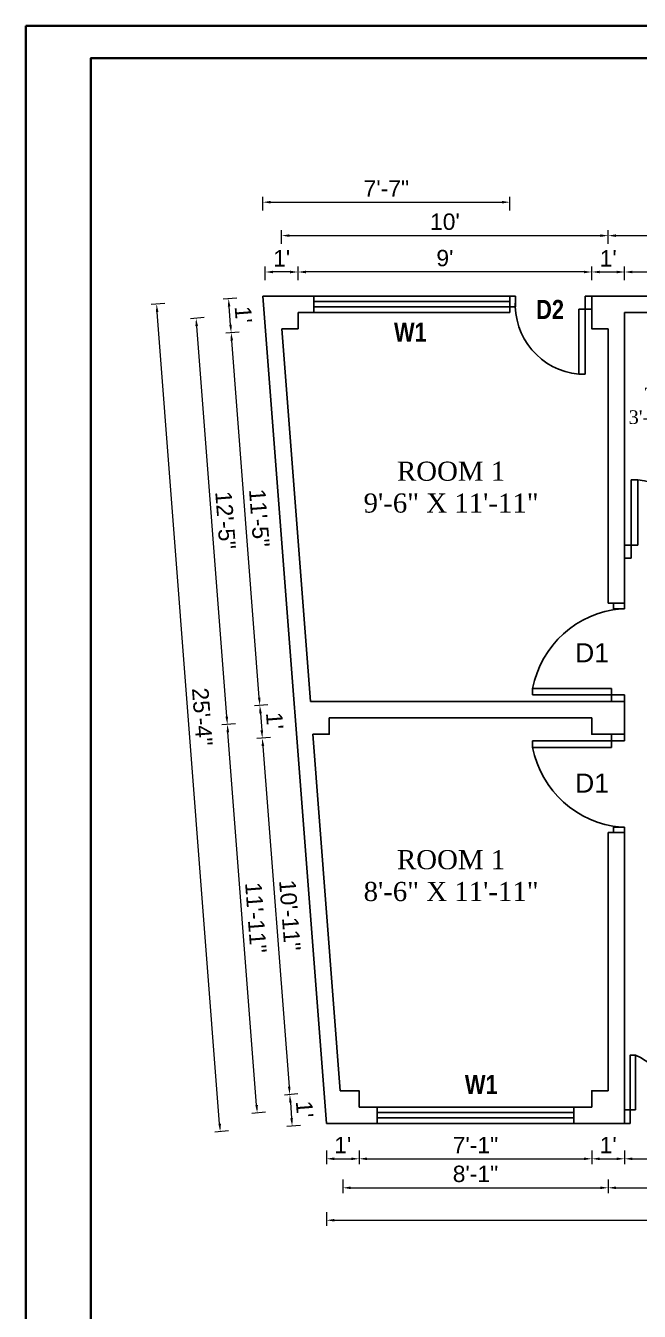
# Model space of a CAD drawing. Header units: inches. Extents: x 100101 to 119806, y -2288 to 8641.
# Drawn here: x 109622.1 to 109847, y 59.4 to 530.2 of the extents above; entities that cross this region are included whole.
import ezdxf

# ---------------------------------------------------------------- set-up
doc = ezdxf.new("R2010")
doc.units = ezdxf.units.IN
doc.header["$LTSCALE"] = 0.5
doc.header["$MEASUREMENT"] = 0
doc.header["$PDMODE"] = 66
doc.layers.add('DIMENSION', color=5, linetype='Continuous')
doc.layers.add('Normal Wall', color=7, linetype='Continuous', lineweight=35, true_color=0xffaf89)
for name, color, linetype, lineweight in [('steps', 253, 'Continuous', 20), ('Toilet', 7, 'Continuous', 25), ('truss', 1, 'Continuous', 25)]:
    doc.layers.add(name, color=color, linetype=linetype, lineweight=lineweight)
doc.styles.add('Lettring Text', font='arial.ttf')
doc.styles.get("Standard").update_dxf_attribs({"font": 'arial.ttf'})
doc.dimstyles.new('Copy of Standard', dxfattribs={"dimtxt": 6, "dimasz": 2.875, "dimexe": 2, "dimexo": 4, "dimgap": 2, "dimtad": 1, "dimdec": 0, "dimrnd": 1, "dimzin": 0, "dimdsep": 46, "dimlunit": 4, "dimtxsty": 'Lettring Text', "dimcen": 0.1, "dimclrd": 7, "dimclre": 7, "dimclrt": 7, "dimazin": 0, "dimtfac": 0.645, "dimtdec": 0, "dimtmove": 1, "dimatfit": 0, "dimfxl": 3, "dimfxlon": 1, "dimtfillclr": 256, "dimtolj": 1, "dimtzin": 0, "dimlwd": -1, "dimlwe": -1, "dimarcsym": 2})

# ---------------------------------------------------------------- blocks, each defined once
blk = doc.blocks.new('*D1135')
at = {"layer": 'Defpoints', "color": 0, "transparency": 16777216}
for p in [(109721.93, 440.03), (109721.93, 425.23), (109829.59, 425.23)]:
    blk.add_point(p, dxfattribs=at)
at = {"layer": 'steps', "color": 7, "transparency": 16777216}
for p, q in [((109721.93, 437.03), (109721.93, 442.03)), ((109826.71, 440.03), (109724.8, 440.03)), ((109829.59, 437.03), (109829.59, 442.03))]:
    blk.add_line(p, q, dxfattribs=at)
for points in [[(109724.8, 440.5), (109724.8, 439.55), (109721.93, 440.03)], [(109826.71, 440.5), (109826.71, 439.55), (109829.59, 440.03)]]:
    blk.add_solid(points, dxfattribs=at)
at = {"layer": 'steps', "color": 7, "transparency": 16777216, "insert": (109775.76, 445.09), "char_height": 6, "attachment_point": 5, "style": 'Lettring Text'}
blk.add_mtext("\\A1;9'", dxfattribs=at)
blk = doc.blocks.new('*D1144')
at = {"layer": 'Defpoints', "color": 0, "transparency": 16777216}
for p in [(109709.93, 440.03), (109709.93, 431.23), (109721.93, 425.23)]:
    blk.add_point(p, dxfattribs=at)
at = {"layer": 'steps', "color": 7, "transparency": 16777216}
for p, q in [((109709.93, 437.03), (109709.93, 442.03)), ((109719.05, 440.03), (109712.8, 440.03)), ((109721.93, 437.03), (109721.93, 442.03))]:
    blk.add_line(p, q, dxfattribs=at)
for points in [[(109712.8, 440.5), (109712.8, 439.55), (109709.93, 440.03)], [(109719.05, 440.5), (109719.05, 439.55), (109721.93, 440.03)]]:
    blk.add_solid(points, dxfattribs=at)
at = {"layer": 'steps', "color": 7, "transparency": 16777216, "insert": (109715.93, 445.04), "char_height": 6, "attachment_point": 5, "style": 'Lettring Text'}
blk.add_mtext("\\A1;1'", dxfattribs=at)
blk = doc.blocks.new('*D1145')
at = {"layer": 'Defpoints', "color": 0, "transparency": 16777216}
for p in [(109883.59, 440.03), (109841.59, 425.23), (109883.59, 425.23)]:
    blk.add_point(p, dxfattribs=at)
at = {"layer": 'steps', "color": 7, "transparency": 16777216}
for p, q in [((109841.59, 437.03), (109841.59, 442.03)), ((109844.46, 440.03), (109880.71, 440.03)), ((109883.59, 437.03), (109883.59, 442.03))]:
    blk.add_line(p, q, dxfattribs=at)
for points in [[(109844.46, 440.5), (109844.46, 439.55), (109841.59, 440.03)], [(109880.71, 440.5), (109880.71, 439.55), (109883.59, 440.03)]]:
    blk.add_solid(points, dxfattribs=at)
at = {"layer": 'steps', "color": 7, "transparency": 16777216, "insert": (109862.59, 445.09), "char_height": 6, "attachment_point": 5, "style": 'Lettring Text'}
blk.add_mtext('\\A1;3\'-6"', dxfattribs=at)
blk = doc.blocks.new('*D1149')
at = {"layer": 'Defpoints', "color": 0, "transparency": 16777216}
for p in [(109841.59, 440.03), (109829.59, 425.23), (109841.59, 425.23)]:
    blk.add_point(p, dxfattribs=at)
at = {"layer": 'steps', "color": 7, "transparency": 16777216}
for p, q in [((109829.59, 437.03), (109829.59, 442.03)), ((109832.46, 440.03), (109838.71, 440.03)), ((109841.59, 437.03), (109841.59, 442.03))]:
    blk.add_line(p, q, dxfattribs=at)
for points in [[(109832.46, 440.5), (109832.46, 439.55), (109829.59, 440.03)], [(109838.71, 440.5), (109838.71, 439.55), (109841.59, 440.03)]]:
    blk.add_solid(points, dxfattribs=at)
at = {"layer": 'steps', "color": 7, "transparency": 16777216, "insert": (109835.59, 445.04), "char_height": 6, "attachment_point": 5, "style": 'Lettring Text'}
blk.add_mtext("\\A1;1'", dxfattribs=at)
blk = doc.blocks.new('*D1136')
at = {"layer": 'Defpoints', "color": 0, "transparency": 16777216}
for p in [(109835.59, 453.35), (109715.93, 440.03), (109835.59, 440.03)]:
    blk.add_point(p, dxfattribs=at)
at = {"layer": 'steps', "color": 7, "transparency": 16777216}
for p, q in [((109715.93, 450.35), (109715.93, 455.35)), ((109718.8, 453.35), (109832.71, 453.35)), ((109835.59, 450.35), (109835.59, 455.35))]:
    blk.add_line(p, q, dxfattribs=at)
for points in [[(109718.8, 453.83), (109718.8, 452.87), (109715.93, 453.35)], [(109832.71, 453.83), (109832.71, 452.87), (109835.59, 453.35)]]:
    blk.add_solid(points, dxfattribs=at)
at = {"layer": 'steps', "color": 7, "transparency": 16777216, "insert": (109775.76, 458.41), "char_height": 6, "attachment_point": 5, "style": 'Lettring Text'}
blk.add_mtext("\\A1;10'", dxfattribs=at)
blk = doc.blocks.new('*D1137')
at = {"layer": 'Defpoints', "color": 0, "transparency": 16777216}
for p in [(109889.59, 453.35), (109835.59, 440.03), (109889.59, 440.03)]:
    blk.add_point(p, dxfattribs=at)
at = {"layer": 'steps', "color": 7, "transparency": 16777216}
for p, q in [((109835.59, 450.35), (109835.59, 455.35)), ((109838.46, 453.35), (109886.71, 453.35)), ((109889.59, 450.35), (109889.59, 455.35))]:
    blk.add_line(p, q, dxfattribs=at)
for points in [[(109838.46, 453.83), (109838.46, 452.87), (109835.59, 453.35)], [(109886.71, 453.83), (109886.71, 452.87), (109889.59, 453.35)]]:
    blk.add_solid(points, dxfattribs=at)
at = {"layer": 'steps', "color": 7, "transparency": 16777216, "insert": (109862.59, 458.41), "char_height": 6, "attachment_point": 5, "style": 'Lettring Text'}
blk.add_mtext('\\A1;4\'-6"', dxfattribs=at)
blk = doc.blocks.new('*D1151')
at = {"layer": 'Defpoints', "color": 0, "transparency": 16777216}
for p in [(109799.59, 465.59), (109709, 431.23), (109799.59, 431.23)]:
    blk.add_point(p, dxfattribs=at)
at = {"layer": 'steps', "color": 7, "transparency": 16777216}
for p, q in [((109709, 462.59), (109709, 467.59)), ((109799.59, 462.59), (109799.59, 467.59)), ((109711.88, 465.59), (109796.71, 465.59))]:
    blk.add_line(p, q, dxfattribs=at)
for points in [[(109711.88, 466.07), (109711.88, 465.11), (109709, 465.59)], [(109796.71, 466.07), (109796.71, 465.11), (109799.59, 465.59)]]:
    blk.add_solid(points, dxfattribs=at)
at = {"layer": 'steps', "color": 7, "transparency": 16777216, "insert": (109754.3, 470.59), "char_height": 6, "attachment_point": 5, "style": 'Lettring Text'}
blk.add_mtext('\\A1;7\'-7"', dxfattribs=at)
blk = doc.blocks.new('*D1158')
at = {"layer": 'Defpoints', "color": 0, "transparency": 16777216}
for p in [(109732.33, 128.23), (109744.33, 128.23), (109744.33, 115.29)]:
    blk.add_point(p, dxfattribs=at)
at = {"layer": 'steps', "color": 7, "transparency": 16777216}
for p, q in [((109732.33, 118.29), (109732.33, 113.29)), ((109744.33, 118.29), (109744.33, 113.29)), ((109735.21, 115.29), (109741.46, 115.29))]:
    blk.add_line(p, q, dxfattribs=at)
for points in [[(109735.21, 115.77), (109735.21, 114.81), (109732.33, 115.29)], [(109741.46, 115.77), (109741.46, 114.81), (109744.33, 115.29)]]:
    blk.add_solid(points, dxfattribs=at)
at = {"layer": 'steps', "color": 7, "transparency": 16777216, "insert": (109738.33, 120.31), "char_height": 6, "attachment_point": 5, "style": 'Lettring Text'}
blk.add_mtext("\\A1;1'", dxfattribs=at)
blk = doc.blocks.new('*D1159')
at = {"layer": 'Defpoints', "color": 0, "transparency": 16777216}
for p in [(109829.59, 134.23), (109744.33, 128.23), (109829.59, 115.29)]:
    blk.add_point(p, dxfattribs=at)
at = {"layer": 'steps', "color": 7, "transparency": 16777216}
for p, q in [((109744.33, 118.29), (109744.33, 113.29)), ((109829.59, 118.29), (109829.59, 113.29)), ((109747.21, 115.29), (109826.71, 115.29))]:
    blk.add_line(p, q, dxfattribs=at)
for points in [[(109747.21, 115.77), (109747.21, 114.81), (109744.33, 115.29)], [(109826.71, 115.77), (109826.71, 114.81), (109829.59, 115.29)]]:
    blk.add_solid(points, dxfattribs=at)
at = {"layer": 'steps', "color": 7, "transparency": 16777216, "insert": (109786.96, 120.31), "char_height": 6, "attachment_point": 5, "style": 'Lettring Text'}
blk.add_mtext('\\A1;7\'-1"', dxfattribs=at)
blk = doc.blocks.new('*D1160')
at = {"layer": 'Defpoints', "color": 0, "transparency": 16777216}
for p in [(109829.59, 134.23), (109841.59, 128.23), (109841.59, 115.29)]:
    blk.add_point(p, dxfattribs=at)
at = {"layer": 'steps', "color": 7, "transparency": 16777216}
for p, q in [((109829.59, 118.29), (109829.59, 113.29)), ((109841.59, 118.29), (109841.59, 113.29)), ((109832.46, 115.29), (109838.71, 115.29))]:
    blk.add_line(p, q, dxfattribs=at)
for points in [[(109832.46, 115.77), (109832.46, 114.81), (109829.59, 115.29)], [(109838.71, 115.77), (109838.71, 114.81), (109841.59, 115.29)]]:
    blk.add_solid(points, dxfattribs=at)
at = {"layer": 'steps', "color": 7, "transparency": 16777216, "insert": (109835.59, 120.31), "char_height": 6, "attachment_point": 5, "style": 'Lettring Text'}
blk.add_mtext("\\A1;1'", dxfattribs=at)
blk = doc.blocks.new('*D1161')
at = {"layer": 'Defpoints', "color": 0, "transparency": 16777216}
for p in [(109841.59, 128.23), (109883.59, 128.23), (109883.59, 115.29)]:
    blk.add_point(p, dxfattribs=at)
at = {"layer": 'steps', "color": 7, "transparency": 16777216}
for p, q in [((109841.59, 118.29), (109841.59, 113.29)), ((109883.59, 118.29), (109883.59, 113.29)), ((109844.46, 115.29), (109880.71, 115.29))]:
    blk.add_line(p, q, dxfattribs=at)
for points in [[(109844.46, 115.77), (109844.46, 114.81), (109841.59, 115.29)], [(109880.71, 115.77), (109880.71, 114.81), (109883.59, 115.29)]]:
    blk.add_solid(points, dxfattribs=at)
at = {"layer": 'steps', "color": 7, "transparency": 16777216, "insert": (109862.59, 120.36), "char_height": 6, "attachment_point": 5, "style": 'Lettring Text'}
blk.add_mtext('\\A1;3\'-6"', dxfattribs=at)
blk = doc.blocks.new('*D1132')
at = {"layer": 'Defpoints', "color": 0, "transparency": 16777216}
for p in [(109738.33, 115.29), (109835.59, 115.29), (109835.59, 104.67)]:
    blk.add_point(p, dxfattribs=at)
at = {"layer": 'steps', "color": 7, "transparency": 16777216}
for p, q in [((109738.33, 107.67), (109738.33, 102.67)), ((109741.21, 104.67), (109832.71, 104.67)), ((109835.59, 107.67), (109835.59, 102.67))]:
    blk.add_line(p, q, dxfattribs=at)
for points in [[(109741.21, 105.15), (109741.21, 104.19), (109738.33, 104.67)], [(109832.71, 105.15), (109832.71, 104.19), (109835.59, 104.67)]]:
    blk.add_solid(points, dxfattribs=at)
at = {"layer": 'steps', "color": 7, "transparency": 16777216, "insert": (109786.96, 109.73), "char_height": 6, "attachment_point": 5, "style": 'Lettring Text'}
blk.add_mtext('\\A1;8\'-1"', dxfattribs=at)
blk = doc.blocks.new('*D1133')
at = {"layer": 'Defpoints', "color": 0, "transparency": 16777216}
for p in [(109835.59, 115.29), (109889.59, 115.29), (109889.59, 104.67)]:
    blk.add_point(p, dxfattribs=at)
at = {"layer": 'steps', "color": 7, "transparency": 16777216}
for p, q in [((109835.59, 107.67), (109835.59, 102.67)), ((109838.46, 104.67), (109886.71, 104.67)), ((109889.59, 107.67), (109889.59, 102.67))]:
    blk.add_line(p, q, dxfattribs=at)
for points in [[(109838.46, 105.15), (109838.46, 104.19), (109835.59, 104.67)], [(109886.71, 105.15), (109886.71, 104.19), (109889.59, 104.67)]]:
    blk.add_solid(points, dxfattribs=at)
at = {"layer": 'steps', "color": 7, "transparency": 16777216, "insert": (109862.59, 109.73), "char_height": 6, "attachment_point": 5, "style": 'Lettring Text'}
blk.add_mtext('\\A1;4\'-6"', dxfattribs=at)
blk = doc.blocks.new('*D1142')
at = {"layer": 'Defpoints', "color": 0, "transparency": 16777216}
for p in [(109732.33, 128.23), (110004.49, 128.23), (110004.49, 92.78)]:
    blk.add_point(p, dxfattribs=at)
at = {"layer": 'steps', "color": 7, "transparency": 16777216}
for p, q in [((109732.33, 95.78), (109732.33, 90.78)), ((110004.49, 95.78), (110004.49, 90.78)), ((109735.21, 92.78), (110001.62, 92.78))]:
    blk.add_line(p, q, dxfattribs=at)
for points in [[(109735.21, 93.26), (109735.21, 92.31), (109732.33, 92.78)], [(110001.62, 93.26), (110001.62, 92.31), (110004.49, 92.78)]]:
    blk.add_solid(points, dxfattribs=at)
at = {"layer": 'steps', "color": 7, "transparency": 16777216, "insert": (109868.41, 97.85), "char_height": 6, "attachment_point": 5, "style": 'Lettring Text'}
blk.add_mtext('\\A1;22\'-8"', dxfattribs=at)
blk = doc.blocks.new('*D1143')
at = {"layer": 'Defpoints', "color": 0, "transparency": 16777216}
for p in [(109715.94, 419.23), (109697.43, 417.81), (109726.45, 282.73)]:
    blk.add_point(p, dxfattribs=at)
at = {"layer": 'steps', "color": 7, "transparency": 16777216}
for p, q in [((109700.42, 418.04), (109695.43, 417.65)), ((109707.72, 284.17), (109697.65, 414.94)), ((109710.93, 281.54), (109705.94, 281.15))]:
    blk.add_line(p, q, dxfattribs=at)
for points in [[(109698.13, 414.98), (109697.17, 414.9), (109697.43, 417.81)], [(109708.2, 284.21), (109707.24, 284.14), (109707.94, 281.31)]]:
    blk.add_solid(points, dxfattribs=at)
at = {"layer": 'steps', "color": 7, "transparency": 16777216, "insert": (109707.73, 349.94), "char_height": 6, "attachment_point": 5, "rotation": 274.4035, "style": 'Lettring Text'}
blk.add_mtext('\\A1;11\'-5"', dxfattribs=at)
blk = doc.blocks.new('*D1165')
at = {"layer": 'Defpoints', "color": 0, "transparency": 16777216}
for p in [(109696.47, 430.27), (109709, 431.23), (109715.94, 419.23)]:
    blk.add_point(p, dxfattribs=at)
at = {"layer": 'steps', "color": 7, "transparency": 16777216}
for p, q in [((109699.46, 430.5), (109694.47, 430.11)), ((109697.21, 420.67), (109696.69, 427.4)), ((109700.42, 418.04), (109695.43, 417.65))]:
    blk.add_line(p, q, dxfattribs=at)
for points in [[(109697.17, 427.44), (109696.21, 427.36), (109696.47, 430.27)], [(109697.68, 420.71), (109696.73, 420.64), (109697.43, 417.81)]]:
    blk.add_solid(points, dxfattribs=at)
at = {"layer": 'steps', "color": 7, "transparency": 16777216, "insert": (109701.94, 424.42), "char_height": 6, "attachment_point": 5, "rotation": 274.4035, "style": 'Lettring Text'}
blk.add_mtext("\\A1;1'", dxfattribs=at)
blk = doc.blocks.new('*D1166')
at = {"layer": 'Defpoints', "color": 0, "transparency": 16777216}
for p in [(109726.45, 282.73), (109708.86, 269.31), (109727.38, 270.73)]:
    blk.add_point(p, dxfattribs=at)
at = {"layer": 'steps', "color": 7, "transparency": 16777216}
for p, q in [((109710.93, 281.54), (109705.94, 281.15)), ((109708.16, 278.44), (109708.64, 272.17)), ((109711.85, 269.54), (109706.87, 269.15))]:
    blk.add_line(p, q, dxfattribs=at)
for points in [[(109708.64, 278.48), (109707.68, 278.4), (109707.94, 281.31)], [(109709.12, 272.21), (109708.16, 272.14), (109708.86, 269.31)]]:
    blk.add_solid(points, dxfattribs=at)
at = {"layer": 'steps', "color": 7, "transparency": 16777216, "insert": (109713.4, 275.69), "char_height": 6, "attachment_point": 5, "rotation": 274.4035, "style": 'Lettring Text'}
blk.add_mtext("\\A1;1'", dxfattribs=at)
blk = doc.blocks.new('*D1167')
at = {"layer": 'Defpoints', "color": 0, "transparency": 16777216}
for p in [(109727.38, 270.73), (109718.91, 138.81), (109737.43, 140.23)]:
    blk.add_point(p, dxfattribs=at)
at = {"layer": 'steps', "color": 7, "transparency": 16777216}
for p, q in [((109711.85, 269.54), (109706.87, 269.15)), ((109709.08, 266.44), (109718.69, 141.67)), ((109721.9, 139.04), (109716.92, 138.65))]:
    blk.add_line(p, q, dxfattribs=at)
for points in [[(109709.56, 266.48), (109708.61, 266.4), (109708.86, 269.31)], [(109719.17, 141.71), (109718.21, 141.64), (109718.91, 138.81)]]:
    blk.add_solid(points, dxfattribs=at)
at = {"layer": 'steps', "color": 7, "transparency": 16777216, "insert": (109718.94, 204.44), "char_height": 6, "attachment_point": 5, "rotation": 274.4035, "style": 'Lettring Text'}
blk.add_mtext('\\A1;10\'-11"', dxfattribs=at)
blk = doc.blocks.new('*D1168')
at = {"layer": 'Defpoints', "color": 0, "transparency": 16777216}
for p in [(109737.43, 140.23), (109719.8, 127.27), (109732.33, 128.23)]:
    blk.add_point(p, dxfattribs=at)
at = {"layer": 'steps', "color": 7, "transparency": 16777216}
for p, q in [((109721.9, 139.04), (109716.92, 138.65)), ((109719.13, 135.94), (109719.58, 130.13)), ((109722.79, 127.5), (109717.81, 127.11))]:
    blk.add_line(p, q, dxfattribs=at)
for points in [[(109719.61, 135.98), (109718.66, 135.9), (109718.91, 138.81)], [(109720.06, 130.17), (109719.1, 130.1), (109719.8, 127.27)]]:
    blk.add_solid(points, dxfattribs=at)
at = {"layer": 'steps', "color": 7, "transparency": 16777216, "insert": (109724.35, 133.42), "char_height": 6, "attachment_point": 5, "rotation": 274.4035, "style": 'Lettring Text'}
blk.add_mtext("\\A1;1'", dxfattribs=at)
blk = doc.blocks.new('*D1140')
at = {"layer": 'Defpoints', "color": 0, "transparency": 16777216}
for p in [(109696.03, 274.35), (109708.4, 275.31), (109719.36, 133.04)]:
    blk.add_point(p, dxfattribs=at)
at = {"layer": 'steps', "color": 7, "transparency": 16777216}
for p, q in [((109699.02, 274.58), (109694.04, 274.2)), ((109706.77, 134.95), (109696.25, 271.49)), ((109709.98, 132.31), (109704.99, 131.93))]:
    blk.add_line(p, q, dxfattribs=at)
for points in [[(109696.73, 271.52), (109695.77, 271.45), (109696.03, 274.35)], [(109707.24, 134.99), (109706.29, 134.91), (109706.99, 132.08)]]:
    blk.add_solid(points, dxfattribs=at)
at = {"layer": 'steps', "color": 7, "transparency": 16777216, "insert": (109706.51, 203.6), "char_height": 6, "attachment_point": 5, "rotation": 274.4035, "style": 'Lettring Text'}
blk.add_mtext('\\A1;11\'-11"', dxfattribs=at)
blk = doc.blocks.new('*D1131')
at = {"layer": 'Defpoints', "color": 0, "transparency": 16777216}
for p in [(109696.95, 424.04), (109684.58, 423.08), (109708.4, 275.31)]:
    blk.add_point(p, dxfattribs=at)
at = {"layer": 'steps', "color": 7, "transparency": 16777216}
for p, q in [((109687.57, 423.31), (109682.58, 422.93)), ((109695.81, 277.22), (109684.8, 420.22)), ((109699.02, 274.58), (109694.04, 274.2))]:
    blk.add_line(p, q, dxfattribs=at)
for points in [[(109685.28, 420.25), (109684.32, 420.18), (109684.58, 423.08)], [(109696.29, 277.26), (109695.33, 277.18), (109696.03, 274.35)]]:
    blk.add_solid(points, dxfattribs=at)
at = {"layer": 'steps', "color": 7, "transparency": 16777216, "insert": (109695.35, 349.11), "char_height": 6, "attachment_point": 5, "rotation": 274.4035, "style": 'Lettring Text'}
blk.add_mtext('\\A1;12\'-5"', dxfattribs=at)
blk = doc.blocks.new('*D1141')
at = {"layer": 'Defpoints', "color": 0, "transparency": 16777216}
for p in [(109709, 431.23), (109670.11, 428.24), (109732.33, 128.23)]:
    blk.add_point(p, dxfattribs=at)
at = {"layer": 'steps', "color": 7, "transparency": 16777216}
for p, q in [((109673.1, 428.47), (109668.12, 428.08)), ((109693.22, 128.1), (109670.33, 425.37)), ((109696.43, 125.47), (109691.45, 125.08))]:
    blk.add_line(p, q, dxfattribs=at)
for points in [[(109670.81, 425.41), (109669.85, 425.33), (109670.11, 428.24)], [(109693.7, 128.14), (109692.74, 128.07), (109693.44, 125.24)]]:
    blk.add_solid(points, dxfattribs=at)
at = {"layer": 'steps', "color": 7, "transparency": 16777216, "insert": (109686.83, 277.13), "char_height": 6, "attachment_point": 5, "rotation": 274.4035, "style": 'Lettring Text'}
blk.add_mtext('\\A1;25\'-4"', dxfattribs=at)

msp = doc.modelspace()

# ---------------------------------------------------------------- linework, layer by layer
at = {"layer": 'DIMENSION', "ltscale": 7}
for p, q in [((109801.59, 431.23), (109799.59, 431.23)), ((109801.59, 431.23), (109801.59, 427.23)), ((109827.19, 426.43), (109827.19, 431.23)), ((109827.19, 431.23), (109829.59, 431.23)), ((109829.59, 431.23), (109829.59, 426.43)), ((109801.59, 427.23), (109799.59, 427.23)), ((109824.79, 426.43), (109824.79, 402.56)), ((109827.19, 426.43), (109824.79, 426.43)), ((109827.19, 426.43), (109827.19, 402.56)), ((109829.59, 426.43), (109827.19, 426.43)), ((109827.19, 402.56), (109824.79, 402.56)), ((109843.99, 340.03), (109843.99, 363.91)), ((109843.99, 363.91), (109846.39, 363.91)), ((109846.39, 340.03), (109846.39, 363.91)), ((109841.59, 340.03), (109843.99, 340.03)), ((109841.59, 335.23), (109841.59, 340.03)), ((109843.99, 340.03), (109843.99, 335.23)), ((109843.99, 340.03), (109846.39, 340.03)), ((109843.99, 335.23), (109841.59, 335.23)), ((109841.59, 318.73), (109837.59, 318.73)), ((109837.59, 316.73), (109837.59, 318.73)), ((109841.59, 316.73), (109837.59, 316.73)), ((109841.59, 316.73), (109841.59, 318.73)), ((109836.79, 287.53), (109807.91, 287.53)), ((109807.91, 285.13), (109807.91, 287.53)), ((109836.79, 285.13), (109836.79, 287.53)), ((109836.79, 285.13), (109807.91, 285.13)), ((109836.79, 282.73), (109836.79, 285.13)), ((109836.79, 285.13), (109841.59, 285.13)), ((109841.59, 282.73), (109836.79, 282.73)), ((109841.59, 285.13), (109841.59, 282.73)), ((109836.79, 270.73), (109836.79, 268.33)), ((109841.59, 270.73), (109836.79, 270.73)), ((109841.59, 268.33), (109841.59, 270.73)), ((109836.79, 268.33), (109807.91, 268.33)), ((109807.91, 268.33), (109807.91, 265.93)), ((109836.79, 265.93), (109807.91, 265.93)), ((109836.79, 268.33), (109841.59, 268.33)), ((109836.79, 268.33), (109836.79, 265.93)), ((109841.59, 236.73), (109837.59, 236.73)), ((109837.59, 236.73), (109837.59, 234.73)), ((109841.59, 236.73), (109841.59, 234.73)), ((109841.59, 234.73), (109837.59, 234.73))]:
    msp.add_line(p, q, dxfattribs=at)
for points in [[(109843.59, 133.23), (109843.59, 153.23), (109845.59, 153.23), (109845.59, 133.23)], [(109841.59, 133.23), (109843.59, 133.23), (109843.59, 128.23), (109841.59, 128.23)]]:
    msp.add_lwpolyline(points, close=True, dxfattribs=at)
for centre, radius, start, end in [((109827.25, 428.16), 25.72, 176.0106, 264.5071), ((109843.93, 338.3), 25.72, 356.0106, 84.5071), ((109843.48, 280.64), 36.23, 95.0246, 169.0343), ((109843.48, 272.82), 36.23, 190.9657, 264.9754), ((109833.95, 127.04), 28.66, 2.3834, 66.048)]:
    msp.add_arc(centre, radius, start, end, dxfattribs=at)
at = {"layer": 'Normal Wall'}
for points in [[(109622.14, 530.22), (110680.15, 530.22), (110680.15, -220.31), (109622.14, -220.31)], [(109622.14, 530.22), (110680.15, 530.22), (110680.15, -220.31), (109622.14, -220.31)], [(110668.24, 518.31), (109645.96, 518.31), (109645.96, -208.4), (110668.24, -208.4)], [(110668.24, 518.31), (109645.96, 518.31), (109645.96, -208.4), (110668.24, -208.4)]]:
    msp.add_lwpolyline(points, close=True, dxfattribs=at)
at = {"layer": 'steps', "color": 7, "ltscale": 0.3}
for p, q in [((109841.59, 128.23), (109841.59, 137.23)), ((109839.49, 128.23), (109839.49, 128.23))]:
    msp.add_line(p, q, dxfattribs=at)
at = {"layer": 'Toilet'}
for p, q in [((109709, 431.23), (109799.59, 431.23)), ((109732.33, 128.23), (109709, 431.23)), ((109727.76, 425.23), (109727.76, 431.23)), ((109727.76, 429.23), (109799.59, 429.23)), ((109799.59, 431.23), (109799.59, 425.23)), ((109801.59, 431.23), (109799.59, 431.23)), ((109829.59, 427.23), (109829.59, 431.23)), ((109829.59, 431.23), (110004.49, 431.23)), ((109721.93, 425.23), (109799.59, 425.23)), ((109727.76, 427.23), (109799.59, 427.23)), ((109841.59, 425.23), (109883.59, 425.23)), ((109841.59, 425.23), (109841.59, 318.73)), ((109726.45, 282.73), (109715.94, 419.23)), ((109835.59, 419.23), (109835.59, 318.73)), ((109841.59, 339.23), (109841.59, 335.23)), ((109841.59, 318.73), (109835.59, 318.73)), ((109841.59, 282.73), (109726.45, 282.73)), ((109841.59, 282.73), (109841.59, 276.73)), ((109829.59, 276.73), (109733.36, 276.73)), ((109737.43, 140.23), (109727.38, 270.73)), ((109835.59, 234.73), (109835.59, 140.23)), ((109841.59, 234.73), (109835.59, 234.73)), ((109841.59, 234.73), (109841.59, 128.23)), ((109744.33, 134.23), (109829.59, 134.23)), ((109750.96, 134.23), (109750.96, 128.23)), ((109822.96, 132.23), (109750.96, 132.23)), ((109822.96, 134.23), (109822.96, 128.23)), ((109732.33, 128.23), (109841.59, 128.23)), ((109822.96, 130.23), (109750.96, 130.23))]:
    msp.add_line(p, q, dxfattribs=at)
for points in [[(109709.93, 431.23), (109721.93, 431.23)], [(109835.59, 419.23), (109829.59, 419.23), (109829.59, 431.23), (109841.59, 431.23)], [(109721.93, 425.23), (109721.93, 419.23), (109715.94, 419.23)], [(109841.59, 425.23), (109841.59, 419.23)], [(109726.45, 282.73), (109733.36, 282.73)], [(109829.59, 282.73), (109841.59, 282.73), (109841.59, 270.73), (109829.59, 270.73), (109829.59, 276.73)], [(109733.36, 276.73), (109733.36, 270.73), (109727.38, 270.73)], [(109737.43, 140.23), (109744.33, 140.23), (109744.33, 134.23)], [(109841.59, 140.23), (109841.59, 140.23), (109841.59, 128.23), (109829.59, 128.23)], [(109829.59, 134.23), (109829.59, 140.23), (109835.59, 140.23)], [(109744.33, 128.23), (109744.33, 128.23), (109732.33, 128.23)]]:
    msp.add_lwpolyline(points, dxfattribs=at)
at = {"layer": 'truss', "ltscale": 7}
for p, q in [((109827.19, 431.23), (109829.59, 431.23)), ((109829.59, 431.23), (109829.59, 427.23)), ((109841.59, 335.23), (109841.59, 339.23)), ((109843.99, 335.23), (109841.59, 335.23)), ((109841.59, 282.73), (109837.59, 282.73)), ((109841.59, 270.73), (109837.59, 270.73))]:
    msp.add_line(p, q, dxfattribs=at)

# ---------------------------------------------------------------- texts
at = {"layer": 'steps', "color": 7, "ltscale": 0.3}
for s, insert, char_height, width, attachment_point in [('{\\fTechnic|b1|i0|c2|p2;D2}', (109814.28, 422.81), 7, 55.268, 8), ('{\\fTechnic|b1|i0|c2|p2;W1}', (109763.1, 414.5), 7, 55.268, 8), ('{\\fTimes New Roman|b0|i0|c0|p18;TOILET\\P3\'-6" X 7\'-0"}', (109862.16, 397.72), 5, 55.268, 2), ('{\\fTimes New Roman|b0|i0|c0|p18;ROOM 1\\P9\'-6" X 11\'-11"}', (109778.02, 370.59), 7, 65.2809, 2), ('{\\fTimes New Roman|b0|i0|c0|p18;ROOM 1\\P8\'-6" X 11\'-11"}', (109778.02, 228.34), 7, 65.2809, 2), ('{\\fTechnic|b1|i0|c2|p2;W1}', (109789.09, 138.97), 7, 55.268, 8)]:
    msp.add_mtext(s, dxfattribs=dict(at, insert=insert, char_height=char_height, width=width, attachment_point=attachment_point))
at = {"layer": 'steps', "color": 7, "ltscale": 0.3, "char_height": 7}
for insert, attachment_point in [((109829.67, 304.09), 2), ((109829.67, 249.37), 8)]:
    msp.add_mtext_dynamic_manual_height_columns('{\\W1;D1}', width=18.6213, gutter_width=40, heights=[0], dxfattribs=dict(at, insert=insert, attachment_point=attachment_point))

# ---------------------------------------------------------------- dimensions: what is measured, and where the dimension line sits
at = {"layer": 'steps'}
for base, p1, p2, picture, middle in [((109799.59, 465.59), (109709, 431.23), (109799.59, 431.23), '*D1151', (109754.3, 470.59)), ((109835.59, 453.35), (109715.93, 440.03), (109835.59, 440.03), '*D1136', (109775.76, 458.41)), ((109889.59, 453.35), (109835.59, 440.03), (109889.59, 440.03), '*D1137', (109862.59, 458.41)), ((109709.93, 440.03), (109721.93, 425.23), (109709.93, 431.23), '*D1144', (109715.93, 445.04)), ((109721.93, 440.03), (109829.59, 425.23), (109721.93, 425.23), '*D1135', (109775.76, 445.09)), ((109841.59, 440.03), (109829.59, 425.23), (109841.59, 425.23), '*D1149', (109835.59, 445.04)), ((109883.59, 440.03), (109841.59, 425.23), (109883.59, 425.23), '*D1145', (109862.59, 445.09)), ((109829.59, 115.29), (109744.33, 128.23), (109829.59, 134.23), '*D1159', (109786.96, 120.31)), ((109841.59, 115.29), (109829.59, 134.23), (109841.59, 128.23), '*D1160', (109835.59, 120.31)), ((109744.33, 115.29), (109732.33, 128.23), (109744.33, 128.23), '*D1158', (109738.33, 120.31)), ((110004.49, 92.78), (109732.33, 128.23), (110004.49, 128.23), '*D1142', (109868.41, 97.85)), ((109883.59, 115.29), (109841.59, 128.23), (109883.59, 128.23), '*D1161', (109862.59, 120.36)), ((109835.59, 104.67), (109738.33, 115.29), (109835.59, 115.29), '*D1132', (109786.96, 109.73)), ((109889.59, 104.67), (109835.59, 115.29), (109889.59, 115.29), '*D1133', (109862.59, 109.73))]:
    dim = msp.add_linear_dim(base=base, p1=p1, p2=p2, dimstyle='Copy of Standard', dxfattribs=at)
    dim.commit()
    dim.dimension.update_dxf_attribs({"geometry": picture, "text_midpoint": middle})
for p1, p2, distance, picture, middle in [((109732.33, 128.23), (109709, 431.23), 39.01, '*D1141', (109686.83, 277.13)), ((109726.45, 282.73), (109715.94, 419.23), 18.57, '*D1143', (109707.73, 349.94)), ((109719.36, 133.04), (109708.4, 275.31), 12.41, '*D1140', (109706.51, 203.6))]:
    dim = msp.add_aligned_dim(p1=p1, p2=p2, distance=distance, dimstyle='Copy of Standard', dxfattribs=at)
    dim.commit()
    dim.dimension.update_dxf_attribs({"geometry": picture, "text_midpoint": middle})
for base, p1, p2, picture, middle in [((109696.47, 430.27), (109715.94, 419.23), (109709, 431.23), '*D1165', (109701.94, 424.42)), ((109684.58, 423.08), (109708.4, 275.31), (109696.95, 424.04), '*D1131', (109695.35, 349.11)), ((109708.86, 269.31), (109726.45, 282.73), (109727.38, 270.73), '*D1166', (109713.4, 275.69)), ((109718.91, 138.81), (109727.38, 270.73), (109737.43, 140.23), '*D1167', (109718.94, 204.44)), ((109719.8, 127.27), (109737.43, 140.23), (109732.33, 128.23), '*D1168', (109724.35, 133.42))]:
    dim = msp.add_linear_dim(base=base, p1=p1, p2=p2, angle=274.4035, dimstyle='Copy of Standard', dxfattribs=at)
    dim.commit()
    dim.dimension.update_dxf_attribs({"geometry": picture, "text_midpoint": middle})

doc.saveas('drawing.dxf')
